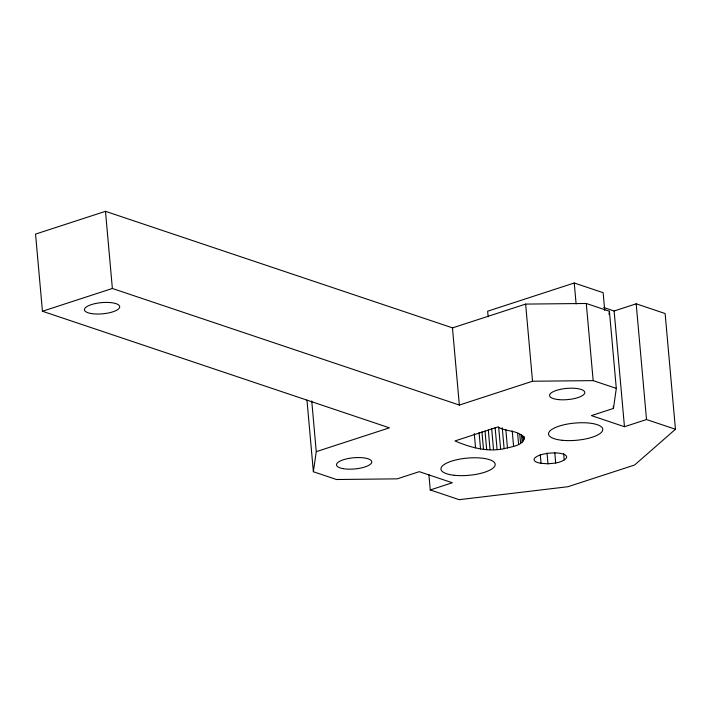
<?xml version="1.0" encoding="UTF-8"?>
<svg xmlns="http://www.w3.org/2000/svg" width="711" height="711" viewBox="0 0 711 711"><rect width="100%" height="100%" fill="white"/><g stroke="black" fill="none" stroke-linecap="round" stroke-linejoin="round"><path stroke-width="1.07" d="M608.972 314.404L609.416 311.24L586.282 303.473L525.633 304.086L452.463 327.913L459.35 405.066L532.521 381.238L593.17 380.625L616.304 388.393L613.469 408.434L591.41 415.615L624.462 426.716L646.512 419.534L675.45 429.257L665.123 313.533L636.185 303.81L614.126 310.991L603.799 307.516M428.893 474.521L430.271 489.95L452.32 482.769L419.277 471.669L397.218 478.85L336.472 479.516L313.364 471.722L316.262 451.654L311.738 400.951M524.211 438.687C520.008 429.684 505.263 432.075 497.976 426.929L454.942 440.944C470.406 447.521 487.311 452.196 504.117 448.685C510.667 446.659 524.727 446.037 524.016 436.483M675.45 429.257L634.612 465.012L567.911 486.724L459.199 499.673L430.271 489.95M452.863 327.984L105.486 211.327L35.55 234.097L42.438 311.249L389.415 427.835L316.262 451.654M42.438 311.249L112.374 288.479L459.35 405.066M604.714 310.343L603.141 292.701L574.248 282.996L487.648 311.205L488.137 316.715M555.691 463.012L547.994 463.812L541.035 463.296A16.335 5.181 -5.1 0 1 536.841 456.471A16.335 5.181 -5.1 0 1 559.157 453.2A16.335 5.181 -5.1 0 1 564.223 459.901A14.975 4.755 -5.1 0 1 555.691 463.012L554.784 452.596M636.185 303.81L646.512 419.534M614.126 310.991L624.462 426.716M609.416 311.24L616.304 388.393M613.273 406.23L613.469 408.434M586.282 303.473L593.17 380.625M574.248 282.996L576.114 303.944M563.654 453.556L564.223 459.901M547.035 453.067L547.994 463.812M540.262 454.587L541.035 463.296M525.633 304.086L532.521 381.238M523.687 436.527L523.98 439.833M522.798 435.488L523.287 441.007M521.465 434.457L522.15 442.171M519.794 434.492L520.585 443.309M517.626 433.39L518.612 444.411M512.231 430.982L513.6 446.419M505.805 429.311L507.476 448.046M502.25 427.746L504.117 448.685M498.669 427.151L500.633 449.192M495.123 427.507L497.087 449.548M491.674 428.822L493.541 449.761M488.288 429.977L490.057 449.823M485.018 430.99L486.697 449.725M481.934 431.844L483.507 449.476M479.081 432.546L480.556 449.076M474.281 433.541L475.561 447.868M306.974 400.08L313.364 471.722M105.486 211.327L112.374 288.479M562.152 440.278A27.222 8.639 -5.1 0 0 602.786 429.48A27.222 8.639 -5.1 0 0 562.037 425.267A27.222 8.639 -5.1 0 0 562.152 440.278M454.169 475.268A27.222 8.639 -5.1 0 0 495.203 464.656A27.222 8.639 -5.1 0 0 454.853 460.195A27.222 8.639 -5.1 0 0 454.169 475.268M558.624 399.618A17.695 5.617 -5.1 0 0 584.798 392.481A17.695 5.617 -5.1 0 0 558.073 389.904A17.695 5.617 -5.1 0 0 558.624 399.618M342.933 468.611A17.695 5.617 -5.1 0 0 371.533 462.897A17.695 5.617 -5.1 0 0 347.955 458.577A17.695 5.617 -5.1 0 0 342.933 468.611M91.346 313.56A17.695 5.617 -5.1 0 0 119.564 307.561A17.695 5.617 -5.1 0 0 95.318 303.561A17.695 5.617 -5.1 0 0 91.346 313.56"/></g></svg>
